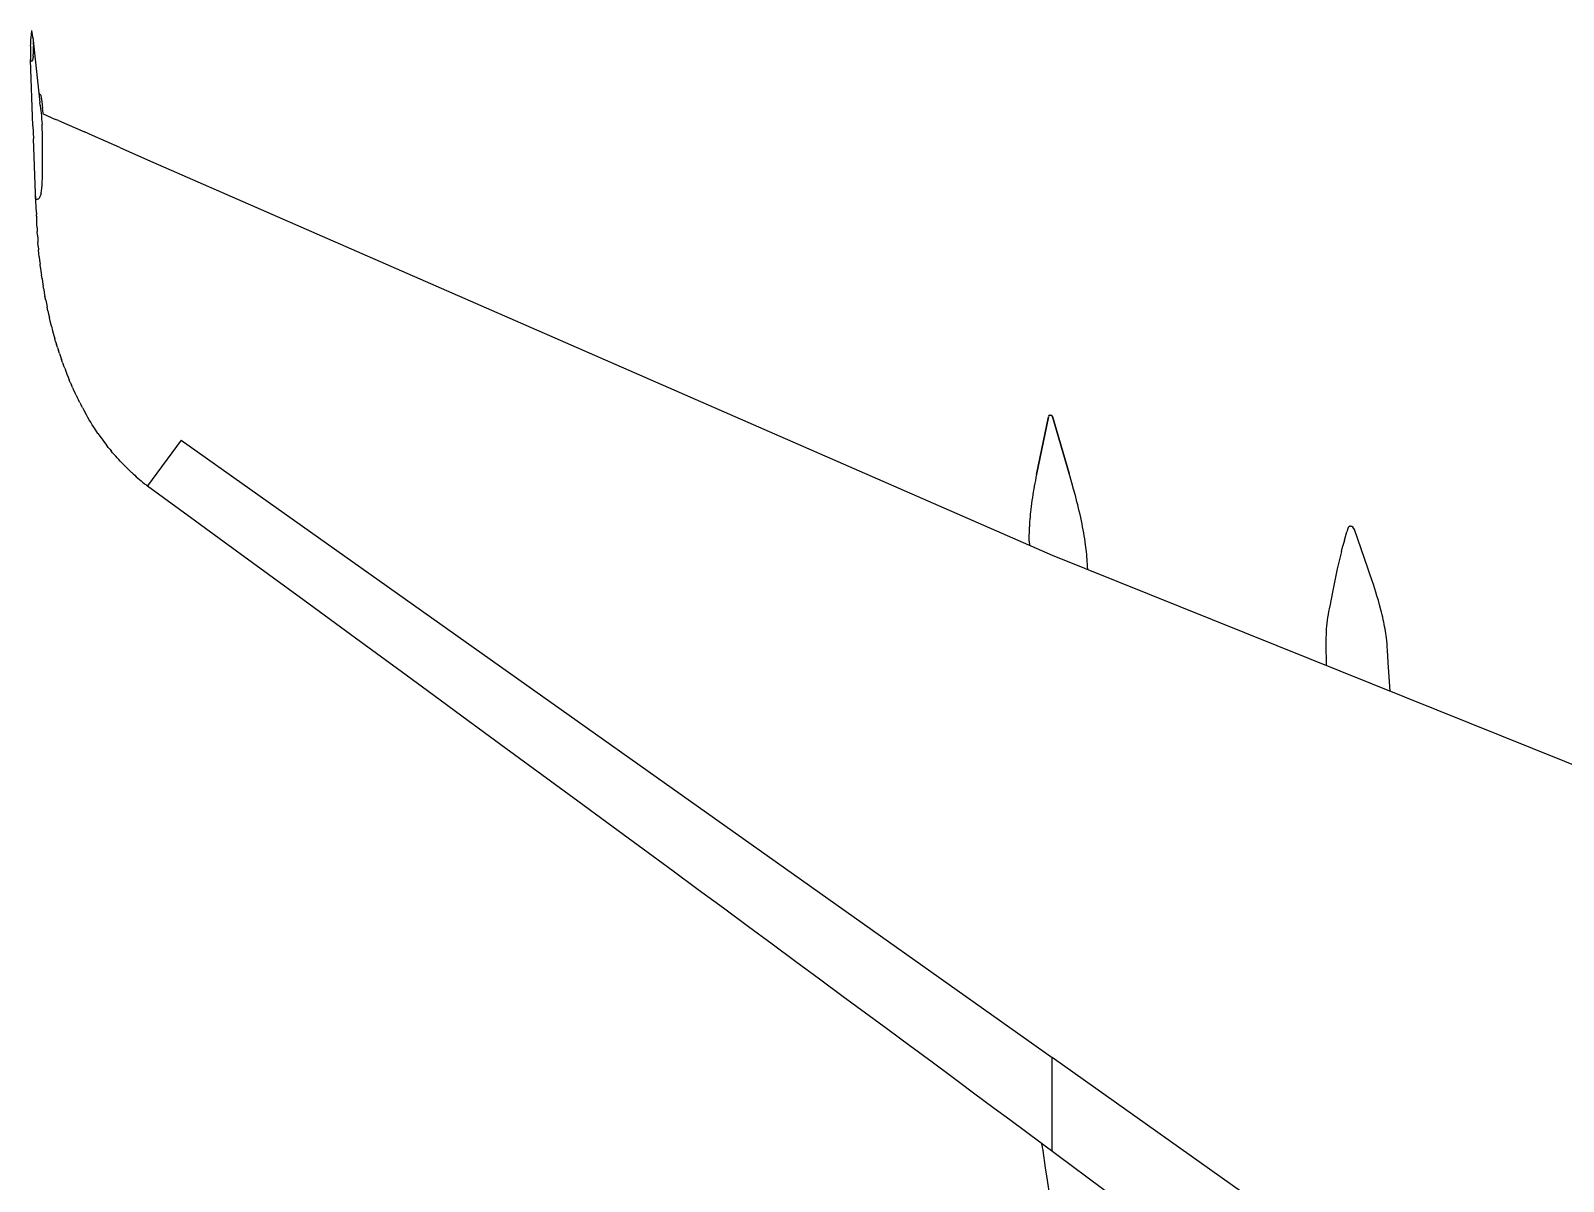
# Model space of a CAD drawing. Header units: metres. Extents: x -35769 to 135608, y -97159 to 12469.
# Drawn here: x 55858 to 76751, y -60844 to -45158 of the extents above; entities that cross this region are included whole.
import ezdxf

# ---------------------------------------------------------------- set-up
doc = ezdxf.new("R2010")
doc.units = ezdxf.units.M
doc.layers.get('0').update_dxf_attribs({"linetype": 'CONTINUOUS'})

msp = doc.modelspace()

# ---------------------------------------------------------------- linework, layer by layer
for p, q in [((55859, -45338), (55860, -45311)), ((55859, -45338), (55860, -45311)), ((55859, -45338), (55860, -45311)), ((55860, -45311), (55862, -45283)), ((55860, -45311), (55862, -45283)), ((55860, -45311), (55862, -45283)), ((55862, -45283), (55865, -45251)), ((55862, -45283), (55865, -45251)), ((55862, -45283), (55865, -45251)), ((55865, -45251), (55870, -45211)), ((55865, -45251), (55870, -45211)), ((55865, -45251), (55870, -45211)), ((55870, -45211), (55876, -45158)), ((55870, -45211), (55876, -45158)), ((55870, -45211), (55876, -45158)), ((55883, -45211), (55876, -45158)), ((55883, -45211), (55876, -45158)), ((55883, -45211), (55876, -45158)), ((55888, -45251), (55883, -45211)), ((55888, -45251), (55883, -45211)), ((55888, -45251), (55883, -45211)), ((55888, -45251), (55891, -45283)), ((55888, -45251), (55891, -45283)), ((55888, -45251), (55891, -45283)), ((55888, -45251), (55984, -46136)), ((55891, -45283), (55893, -45311)), ((55891, -45283), (55893, -45311)), ((55891, -45283), (55893, -45311)), ((55893, -45311), (55894, -45338)), ((55893, -45311), (55894, -45338)), ((55893, -45311), (55894, -45338)), ((55858, -45367), (55859, -45338)), ((55858, -45367), (55859, -45338)), ((55858, -45367), (55859, -45338)), ((55858, -45367), (55858, -45553)), ((55858, -45367), (55858, -45553)), ((55858, -45367), (55858, -45553)), ((55894, -45338), (55895, -45368)), ((55894, -45338), (55895, -45368)), ((55894, -45338), (55895, -45368)), ((55895, -45451), (55895, -45368)), ((55895, -45451), (55895, -45368)), ((55895, -45451), (55895, -45368)), ((55890, -46457), (55858, -45556)), ((55890, -46457), (55858, -45556)), ((55890, -46457), (55858, -45556)), ((55988, -46174), (55984, -46136)), ((55988, -46174), (55984, -46136)), ((55998, -46040), (56009, -46128)), ((55998, -46040), (56009, -46128)), ((55998, -46040), (56009, -46128)), ((56009, -46128), (56020, -46216)), ((56009, -46128), (56020, -46216)), ((56009, -46128), (56020, -46216)), ((55988, -46174), (55994, -46225)), ((55988, -46174), (55994, -46225)), ((55988, -46174), (55994, -46225)), ((55994, -46225), (56000, -46277)), ((55994, -46225), (56000, -46277)), ((55994, -46225), (56000, -46277)), ((56000, -46277), (56004, -46319)), ((56000, -46277), (56004, -46319)), ((56000, -46277), (56004, -46319)), ((56004, -46319), (56008, -46361)), ((56004, -46319), (56008, -46361)), ((56004, -46319), (56008, -46361)), ((56008, -46361), (56011, -46398)), ((56008, -46361), (56011, -46398)), ((56008, -46361), (56011, -46398)), ((56028, -46281), (56020, -46216)), ((56028, -46281), (56020, -46216)), ((56028, -46281), (56020, -46216)), ((56029, -46292), (56199, -46367)), ((56239, -46384), (56199, -46367)), ((55890, -46457), (55896, -46631)), ((55890, -46457), (55896, -46631)), ((55890, -46457), (55896, -46631)), ((56011, -46398), (56014, -46434)), ((56011, -46398), (56014, -46434)), ((56011, -46398), (56014, -46434)), ((56016, -46470), (56014, -46434)), ((56016, -46470), (56014, -46434)), ((56016, -46470), (56014, -46434)), ((56017, -46506), (56016, -46470)), ((56017, -46506), (56016, -46470)), ((56017, -46506), (56016, -46470)), ((56018, -46544), (56017, -46506)), ((56018, -46544), (56017, -46506)), ((56018, -46544), (56017, -46506)), ((56018, -46582), (56018, -46544)), ((56018, -46582), (56018, -46544)), ((56018, -46582), (56018, -46544)), ((56018, -46719), (56018, -46582)), ((56018, -46719), (56018, -46582)), ((56018, -46719), (56018, -46582)), ((56352, -46433), (56593, -46539)), ((56699, -46585), (56593, -46539)), ((57076, -46750), (56699, -46585)), ((55922, -47372), (55896, -46631)), ((56018, -46857), (56018, -46719)), ((56018, -46857), (56018, -46719)), ((56018, -46857), (56018, -46719)), ((57076, -46750), (57452, -46917)), ((56018, -46994), (56018, -46857)), ((56018, -46994), (56018, -46857)), ((56018, -46994), (56018, -46857)), ((56018, -47131), (56018, -46994)), ((56018, -47131), (56018, -46994)), ((56018, -47131), (56018, -46994)), ((57452, -46917), (69782, -52310)), ((56016, -47234), (56017, -47208)), ((56016, -47234), (56017, -47208)), ((56016, -47234), (56017, -47208)), ((56017, -47208), (56018, -47183)), ((56017, -47208), (56018, -47183)), ((56017, -47208), (56018, -47183)), ((56018, -47183), (56018, -47131)), ((56018, -47183), (56018, -47131)), ((56018, -47183), (56018, -47131)), ((55923, -47398), (55922, -47372)), ((55923, -47398), (55922, -47372)), ((55923, -47398), (55922, -47372)), ((55923, -47425), (55923, -47398)), ((55923, -47425), (55923, -47398)), ((55923, -47425), (55923, -47398)), ((56010, -47316), (56012, -47295)), ((56010, -47316), (56012, -47295)), ((56010, -47316), (56012, -47295)), ((56012, -47295), (56014, -47275)), ((56012, -47295), (56014, -47275)), ((56012, -47295), (56014, -47275)), ((56014, -47275), (56015, -47254)), ((56014, -47275), (56015, -47254)), ((56014, -47275), (56015, -47254)), ((56015, -47254), (56016, -47234)), ((56015, -47254), (56016, -47234)), ((56015, -47254), (56016, -47234)), ((55934, -47622), (55937, -47655)), ((55934, -47622), (55937, -47655)), ((55934, -47622), (55937, -47655)), ((55942, -47745), (55941, -47714)), ((55944, -47795), (55942, -47745)), ((55946, -47845), (55944, -47795)), ((55946, -47845), (55949, -47895)), ((55952, -47945), (55949, -47895)), ((55952, -47945), (55955, -47995)), ((55955, -47995), (55958, -48045)), ((55962, -48095), (55958, -48045)), ((55962, -48095), (55966, -48145)), ((55971, -48194), (55966, -48145)), ((55976, -48243), (55971, -48194)), ((55976, -48243), (55981, -48293)), ((55981, -48293), (55987, -48342)), ((55993, -48391), (55987, -48342)), ((55993, -48391), (55999, -48440)), ((55999, -48440), (56006, -48489)), ((56013, -48538), (56006, -48489)), ((56013, -48538), (56020, -48586)), ((56020, -48586), (56028, -48635)), ((56036, -48684), (56028, -48635)), ((56036, -48684), (56044, -48733)), ((56044, -48733), (56053, -48781)), ((56063, -48830), (56053, -48781)), ((56063, -48830), (56072, -48879)), ((56072, -48879), (56082, -48927)), ((56092, -48975), (56082, -48927)), ((56092, -48975), (56103, -49024)), ((56103, -49024), (56114, -49072)), ((56126, -49120), (56114, -49072)), ((56142, -49184), (56126, -49120)), ((56142, -49184), (56158, -49248)), ((56158, -49248), (56175, -49312)), ((56175, -49312), (56187, -49353)), ((56199, -49395), (56187, -49353)), ((56199, -49395), (56211, -49436)), ((56224, -49477), (56211, -49436)), ((56224, -49477), (56237, -49518)), ((56250, -49559), (56237, -49518)), ((56250, -49559), (56264, -49599)), ((56264, -49599), (56278, -49640)), ((56292, -49680), (56278, -49640)), ((56292, -49680), (56307, -49721)), ((56322, -49761), (56307, -49721)), ((56322, -49761), (56337, -49801)), ((56337, -49801), (56353, -49841)), ((56353, -49841), (56369, -49881)), ((56369, -49881), (56383, -49917)), ((56398, -49952), (56383, -49917)), ((56398, -49952), (56413, -49987)), ((56428, -50022), (56413, -49987)), ((56428, -50022), (56444, -50057)), ((56444, -50057), (56460, -50091)), ((56477, -50126), (56460, -50091)), ((56477, -50126), (56493, -50160)), ((56493, -50160), (56510, -50195)), ((56527, -50229), (56510, -50195)), ((56527, -50229), (56545, -50263)), ((56563, -50296), (56545, -50263)), ((56563, -50296), (56581, -50330)), ((56581, -50330), (56599, -50364)), ((56618, -50397), (56599, -50364)), ((56637, -50430), (56618, -50397)), ((56657, -50463), (56637, -50430)), ((56678, -50497), (56657, -50463)), ((56698, -50529), (56678, -50497)), ((56719, -50562), (56698, -50529)), ((69569, -51210), (69731, -50420)), ((69731, -50420), (69569, -51210)), ((69752, -50400), (69763, -50400)), ((69786, -50418), (70014, -51196)), ((70014, -51196), (69786, -50418)), ((56747, -50605), (56719, -50562)), ((56776, -50648), (56747, -50605)), ((56776, -50648), (56805, -50690)), ((56805, -50690), (56842, -50741)), ((56842, -50741), (56879, -50790)), ((57908, -50741), (57450, -51363)), ((57908, -50741), (69782, -59157)), ((56879, -50790), (56898, -50815)), ((56917, -50839), (56898, -50815)), ((56917, -50839), (56937, -50863)), ((56937, -50863), (56956, -50887)), ((56976, -50911), (56956, -50887)), ((56976, -50911), (56997, -50935)), ((57017, -50958), (56997, -50935)), ((57038, -50982), (57017, -50958)), ((57059, -51005), (57038, -50982)), ((57080, -51028), (57059, -51005)), ((57102, -51050), (57080, -51028)), ((57123, -51073), (57102, -51050)), ((57145, -51095), (57123, -51073)), ((57167, -51117), (57145, -51095)), ((57190, -51139), (57167, -51117)), ((57212, -51160), (57190, -51139)), ((57235, -51182), (57212, -51160)), ((69470, -52118), (69473, -51922)), ((73767, -52102), (73800, -51991)), ((73817, -51933), (73800, -51991)), ((73903, -51958), (73883, -51924)), ((74088, -52485), (73903, -51958)), ((69470, -52118), (69472, -52174)), ((73727, -52258), (73747, -52180)), ((73767, -52102), (73747, -52180)), ((69782, -52310), (80932, -56788)), ((73727, -52258), (73668, -52493)), ((73668, -52493), (73602, -52814)), ((73602, -52814), (73567, -53001)), ((73519, -53313), (73511, -53512)), ((73511, -53512), (73517, -53810)), ((74365, -53769), (74355, -53601)), ((74389, -54160), (74365, -53769)), ((80932, -67060), (69782, -59157)), ((69784, -60431), (69782, -59157)), ((69635, -60320), (70684, -61102)), ((69693, -60659), (69658, -60422)), ((69719, -60830), (69693, -60659)), ((69780, -61223), (69719, -60830))]:
    msp.add_line(p, q)
at = {"ltscale": 0.306936}
msp.add_line((55890, -45535), (55888, -45547), dxfattribs=at)
msp.add_line((55890, -45535), (55888, -45547), dxfattribs=at)
msp.add_line((55890, -45535), (55888, -45547), dxfattribs=at)
at = {"ltscale": 0.307158}
msp.add_line((55890, -45535), (55892, -45522), dxfattribs=at)
msp.add_line((55890, -45535), (55892, -45522), dxfattribs=at)
msp.add_line((55890, -45535), (55892, -45522), dxfattribs=at)
at = {"ltscale": 0.396607}
msp.add_line((55893, -45507), (55892, -45522), dxfattribs=at)
msp.add_line((55893, -45507), (55892, -45522), dxfattribs=at)
msp.add_line((55893, -45507), (55892, -45522), dxfattribs=at)
at = {"ltscale": 0.396666}
msp.add_line((55893, -45507), (55894, -45491), dxfattribs=at)
msp.add_line((55893, -45507), (55894, -45491), dxfattribs=at)
msp.add_line((55893, -45507), (55894, -45491), dxfattribs=at)
at = {"ltscale": 0.494973}
msp.add_line((55894, -45491), (55895, -45471), dxfattribs=at)
msp.add_line((55894, -45491), (55895, -45471), dxfattribs=at)
msp.add_line((55894, -45491), (55895, -45471), dxfattribs=at)
at = {"ltscale": 0.495138}
msp.add_line((55895, -45471), (55895, -45451), dxfattribs=at)
msp.add_line((55895, -45471), (55895, -45451), dxfattribs=at)
msp.add_line((55895, -45471), (55895, -45451), dxfattribs=at)
at = {"ltscale": 0.071617}
msp.add_line((55858, -45556), (55858, -45553), dxfattribs=at)
msp.add_line((55858, -45556), (55858, -45553), dxfattribs=at)
msp.add_line((55858, -45556), (55858, -45553), dxfattribs=at)
at = {"ltscale": 0.071567}
msp.add_line((55859, -45559), (55858, -45556), dxfattribs=at)
msp.add_line((55859, -45559), (55858, -45556), dxfattribs=at)
msp.add_line((55859, -45559), (55858, -45556), dxfattribs=at)
at = {"ltscale": 0.062952}
msp.add_line((55859, -45561), (55859, -45559), dxfattribs=at)
msp.add_line((55859, -45561), (55859, -45559), dxfattribs=at)
msp.add_line((55859, -45561), (55859, -45559), dxfattribs=at)
at = {"ltscale": 0.062859}
msp.add_line((55859, -45563), (55859, -45561), dxfattribs=at)
msp.add_line((55859, -45563), (55859, -45561), dxfattribs=at)
msp.add_line((55859, -45563), (55859, -45561), dxfattribs=at)
at = {"ltscale": 0.042909}
msp.add_line((55859, -45563), (55860, -45565), dxfattribs=at)
msp.add_line((55859, -45563), (55860, -45565), dxfattribs=at)
msp.add_line((55859, -45563), (55860, -45565), dxfattribs=at)
at = {"ltscale": 0.042912}
msp.add_line((55860, -45565), (55860, -45567), dxfattribs=at)
msp.add_line((55860, -45565), (55860, -45567), dxfattribs=at)
msp.add_line((55860, -45565), (55860, -45567), dxfattribs=at)
at = {"ltscale": 0.04151}
msp.add_line((55861, -45568), (55860, -45567), dxfattribs=at)
msp.add_line((55861, -45568), (55860, -45567), dxfattribs=at)
msp.add_line((55861, -45568), (55860, -45567), dxfattribs=at)
at = {"ltscale": 0.041668}
msp.add_line((55862, -45570), (55861, -45568), dxfattribs=at)
msp.add_line((55862, -45570), (55861, -45568), dxfattribs=at)
msp.add_line((55862, -45570), (55861, -45568), dxfattribs=at)
at = {"ltscale": 0.08278}
msp.add_line((55862, -45570), (55863, -45573), dxfattribs=at)
msp.add_line((55862, -45570), (55863, -45573), dxfattribs=at)
msp.add_line((55862, -45570), (55863, -45573), dxfattribs=at)
at = {"ltscale": 0.041739}
msp.add_line((55863, -45573), (55864, -45574), dxfattribs=at)
msp.add_line((55863, -45573), (55864, -45574), dxfattribs=at)
msp.add_line((55863, -45573), (55864, -45574), dxfattribs=at)
at = {"ltscale": 0.041288}
msp.add_line((55866, -45575), (55864, -45574), dxfattribs=at)
msp.add_line((55866, -45575), (55864, -45574), dxfattribs=at)
msp.add_line((55866, -45575), (55864, -45574), dxfattribs=at)
at = {"ltscale": 0.028955}
msp.add_line((55867, -45576), (55866, -45575), dxfattribs=at)
msp.add_line((55867, -45576), (55866, -45575), dxfattribs=at)
msp.add_line((55867, -45576), (55866, -45575), dxfattribs=at)
at = {"ltscale": 0.029704}
msp.add_line((55868, -45576), (55867, -45576), dxfattribs=at)
msp.add_line((55868, -45576), (55867, -45576), dxfattribs=at)
msp.add_line((55868, -45576), (55867, -45576), dxfattribs=at)
at = {"ltscale": 0.03068}
msp.add_line((55869, -45576), (55868, -45576), dxfattribs=at)
msp.add_line((55869, -45576), (55868, -45576), dxfattribs=at)
msp.add_line((55869, -45576), (55868, -45576), dxfattribs=at)
at = {"ltscale": 0.031317}
msp.add_line((55870, -45576), (55869, -45576), dxfattribs=at)
msp.add_line((55870, -45576), (55869, -45576), dxfattribs=at)
msp.add_line((55870, -45576), (55869, -45576), dxfattribs=at)
at = {"ltscale": 0.06297}
msp.add_line((55873, -45575), (55870, -45576), dxfattribs=at)
msp.add_line((55873, -45575), (55870, -45576), dxfattribs=at)
msp.add_line((55873, -45575), (55870, -45576), dxfattribs=at)
at = {"ltscale": 0.030659}
msp.add_line((55874, -45575), (55873, -45575), dxfattribs=at)
msp.add_line((55874, -45575), (55873, -45575), dxfattribs=at)
msp.add_line((55874, -45575), (55873, -45575), dxfattribs=at)
at = {"ltscale": 0.029562}
msp.add_line((55875, -45574), (55874, -45575), dxfattribs=at)
msp.add_line((55875, -45574), (55874, -45575), dxfattribs=at)
msp.add_line((55875, -45574), (55874, -45575), dxfattribs=at)
at = {"ltscale": 0.07893}
msp.add_line((55875, -45574), (55877, -45572), dxfattribs=at)
msp.add_line((55875, -45574), (55877, -45572), dxfattribs=at)
msp.add_line((55875, -45574), (55877, -45572), dxfattribs=at)
at = {"ltscale": 0.079596}
msp.add_line((55877, -45572), (55879, -45569), dxfattribs=at)
msp.add_line((55877, -45572), (55879, -45569), dxfattribs=at)
msp.add_line((55877, -45572), (55879, -45569), dxfattribs=at)
at = {"ltscale": 0.080125}
msp.add_line((55879, -45569), (55881, -45567), dxfattribs=at)
msp.add_line((55879, -45569), (55881, -45567), dxfattribs=at)
msp.add_line((55879, -45569), (55881, -45567), dxfattribs=at)
at = {"ltscale": 0.079705}
msp.add_line((55881, -45567), (55882, -45564), dxfattribs=at)
msp.add_line((55881, -45567), (55882, -45564), dxfattribs=at)
msp.add_line((55881, -45567), (55882, -45564), dxfattribs=at)
at = {"ltscale": 0.112945}
msp.add_line((55884, -45560), (55882, -45564), dxfattribs=at)
msp.add_line((55884, -45560), (55882, -45564), dxfattribs=at)
msp.add_line((55884, -45560), (55882, -45564), dxfattribs=at)
at = {"ltscale": 0.113222}
msp.add_line((55885, -45555), (55884, -45560), dxfattribs=at)
msp.add_line((55885, -45555), (55884, -45560), dxfattribs=at)
msp.add_line((55885, -45555), (55884, -45560), dxfattribs=at)
at = {"ltscale": 0.226487}
msp.add_line((55888, -45547), (55885, -45555), dxfattribs=at)
msp.add_line((55888, -45547), (55885, -45555), dxfattribs=at)
msp.add_line((55888, -45547), (55885, -45555), dxfattribs=at)
at = {"ltscale": 0.054846}
msp.add_line((55970, -46014), (55972, -46015), dxfattribs=at)
msp.add_line((55970, -46014), (55972, -46015), dxfattribs=at)
msp.add_line((55970, -46014), (55972, -46015), dxfattribs=at)
msp.add_line((55970, -46014), (55972, -46015), dxfattribs=at)
at = {"ltscale": 0.000625305}
msp.add_line((55970, -46014), (55970, -46014), dxfattribs=at)
msp.add_line((55970, -46014), (55970, -46014), dxfattribs=at)
msp.add_line((55970, -46014), (55970, -46014), dxfattribs=at)
msp.add_line((55970, -46014), (55970, -46014), dxfattribs=at)
at = {"ltscale": 0.001769}
msp.add_line((55970, -46014), (55970, -46014), dxfattribs=at)
msp.add_line((55970, -46014), (55970, -46014), dxfattribs=at)
msp.add_line((55970, -46014), (55970, -46014), dxfattribs=at)
msp.add_line((55970, -46014), (55970, -46014), dxfattribs=at)
at = {"ltscale": 0.16675}
msp.add_line((55972, -46015), (55977, -46020), dxfattribs=at)
msp.add_line((55972, -46015), (55977, -46020), dxfattribs=at)
msp.add_line((55972, -46015), (55977, -46020), dxfattribs=at)
msp.add_line((55972, -46015), (55977, -46020), dxfattribs=at)
at = {"ltscale": 0.191548}
msp.add_line((55977, -46020), (55982, -46025), dxfattribs=at)
msp.add_line((55977, -46020), (55982, -46025), dxfattribs=at)
msp.add_line((55977, -46020), (55982, -46025), dxfattribs=at)
msp.add_line((55977, -46020), (55982, -46025), dxfattribs=at)
at = {"ltscale": 0.191481}
msp.add_line((55982, -46025), (55988, -46030), dxfattribs=at)
msp.add_line((55982, -46025), (55988, -46030), dxfattribs=at)
msp.add_line((55982, -46025), (55988, -46030), dxfattribs=at)
msp.add_line((55982, -46025), (55988, -46030), dxfattribs=at)
at = {"ltscale": 0.095669}
msp.add_line((55988, -46030), (55991, -46033), dxfattribs=at)
msp.add_line((55988, -46030), (55991, -46033), dxfattribs=at)
msp.add_line((55988, -46030), (55991, -46033), dxfattribs=at)
msp.add_line((55988, -46030), (55991, -46033), dxfattribs=at)
at = {"ltscale": 0.046479}
msp.add_line((55991, -46033), (55992, -46034), dxfattribs=at)
msp.add_line((55991, -46033), (55992, -46034), dxfattribs=at)
msp.add_line((55991, -46033), (55992, -46034), dxfattribs=at)
msp.add_line((55991, -46033), (55992, -46034), dxfattribs=at)
at = {"ltscale": 0.049332}
msp.add_line((55992, -46034), (55994, -46036), dxfattribs=at)
msp.add_line((55992, -46034), (55994, -46036), dxfattribs=at)
msp.add_line((55992, -46034), (55994, -46036), dxfattribs=at)
msp.add_line((55992, -46034), (55994, -46036), dxfattribs=at)
at = {"ltscale": 0.078456}
msp.add_line((55994, -46036), (55996, -46038), dxfattribs=at)
msp.add_line((55994, -46036), (55996, -46038), dxfattribs=at)
msp.add_line((55994, -46036), (55996, -46038), dxfattribs=at)
msp.add_line((55994, -46036), (55996, -46038), dxfattribs=at)
at = {"ltscale": 0.044336}
msp.add_line((55996, -46038), (55997, -46039), dxfattribs=at)
msp.add_line((55996, -46038), (55997, -46039), dxfattribs=at)
msp.add_line((55996, -46038), (55997, -46039), dxfattribs=at)
msp.add_line((55996, -46038), (55997, -46039), dxfattribs=at)
at = {"ltscale": 0.015983}
msp.add_line((55997, -46039), (55998, -46040), dxfattribs=at)
msp.add_line((55997, -46039), (55998, -46040), dxfattribs=at)
msp.add_line((55997, -46039), (55998, -46040), dxfattribs=at)
msp.add_line((55997, -46039), (55998, -46040), dxfattribs=at)
at = {"ltscale": 0.012018}
msp.add_line((55998, -46040), (55998, -46040), dxfattribs=at)
msp.add_line((55998, -46040), (55998, -46040), dxfattribs=at)
msp.add_line((55998, -46040), (55998, -46040), dxfattribs=at)
at = {"ltscale": 0.285051}
msp.add_line((56029, -46292), (56028, -46281), dxfattribs=at)
msp.add_line((56029, -46292), (56028, -46281), dxfattribs=at)
msp.add_line((56029, -46292), (56028, -46281), dxfattribs=at)
at = {"ltscale": 0.309746}
msp.add_line((56239, -46384), (56352, -46433), dxfattribs=at)
at = {"ltscale": 9.76563e-05}
msp.add_line((56593, -46539), (56593, -46539), dxfattribs=at)
msp.add_line((56593, -46539), (56593, -46539), dxfattribs=at)
at = {"ltscale": 0.18161}
msp.add_line((55924, -47432), (55923, -47425), dxfattribs=at)
msp.add_line((55924, -47432), (55923, -47425), dxfattribs=at)
msp.add_line((55924, -47432), (55923, -47425), dxfattribs=at)
at = {"ltscale": 0.20676}
msp.add_line((55985, -47423), (55981, -47430), dxfattribs=at)
msp.add_line((55985, -47423), (55981, -47430), dxfattribs=at)
msp.add_line((55985, -47423), (55981, -47430), dxfattribs=at)
at = {"ltscale": 0.29217}
msp.add_line((55990, -47412), (55985, -47423), dxfattribs=at)
msp.add_line((55990, -47412), (55985, -47423), dxfattribs=at)
msp.add_line((55990, -47412), (55985, -47423), dxfattribs=at)
at = {"ltscale": 0.292887}
msp.add_line((55994, -47401), (55990, -47412), dxfattribs=at)
msp.add_line((55994, -47401), (55990, -47412), dxfattribs=at)
msp.add_line((55994, -47401), (55990, -47412), dxfattribs=at)
at = {"ltscale": 0.293238}
msp.add_line((55997, -47390), (55994, -47401), dxfattribs=at)
msp.add_line((55997, -47390), (55994, -47401), dxfattribs=at)
msp.add_line((55997, -47390), (55994, -47401), dxfattribs=at)
at = {"ltscale": 0.293009}
msp.add_line((56000, -47378), (55997, -47390), dxfattribs=at)
msp.add_line((56000, -47378), (55997, -47390), dxfattribs=at)
msp.add_line((56000, -47378), (55997, -47390), dxfattribs=at)
at = {"ltscale": 0.396803}
msp.add_line((56000, -47378), (56003, -47363), dxfattribs=at)
msp.add_line((56000, -47378), (56003, -47363), dxfattribs=at)
msp.add_line((56000, -47378), (56003, -47363), dxfattribs=at)
at = {"ltscale": 0.397098}
msp.add_line((56003, -47363), (56006, -47347), dxfattribs=at)
msp.add_line((56003, -47363), (56006, -47347), dxfattribs=at)
msp.add_line((56003, -47363), (56006, -47347), dxfattribs=at)
at = {"ltscale": 0.397227}
msp.add_line((56006, -47347), (56008, -47332), dxfattribs=at)
msp.add_line((56006, -47347), (56008, -47332), dxfattribs=at)
msp.add_line((56006, -47347), (56008, -47332), dxfattribs=at)
at = {"ltscale": 0.39719}
msp.add_line((56008, -47332), (56010, -47316), dxfattribs=at)
msp.add_line((56008, -47332), (56010, -47316), dxfattribs=at)
msp.add_line((56008, -47332), (56010, -47316), dxfattribs=at)
at = {"ltscale": 0.181527}
msp.add_line((55924, -47439), (55924, -47432), dxfattribs=at)
msp.add_line((55924, -47439), (55924, -47432), dxfattribs=at)
msp.add_line((55924, -47439), (55924, -47432), dxfattribs=at)
at = {"ltscale": 0.112499}
msp.add_line((55925, -47444), (55924, -47439), dxfattribs=at)
msp.add_line((55925, -47444), (55924, -47439), dxfattribs=at)
msp.add_line((55925, -47444), (55924, -47439), dxfattribs=at)
at = {"ltscale": 0.267551}
msp.add_line((55924, -47447), (55924, -47455), dxfattribs=at)
at = {"ltscale": 0.112339}
msp.add_line((55926, -47448), (55925, -47444), dxfattribs=at)
msp.add_line((55926, -47448), (55925, -47444), dxfattribs=at)
msp.add_line((55926, -47448), (55925, -47444), dxfattribs=at)
at = {"ltscale": 0.079341}
msp.add_line((55927, -47451), (55926, -47448), dxfattribs=at)
msp.add_line((55927, -47451), (55926, -47448), dxfattribs=at)
msp.add_line((55927, -47451), (55926, -47448), dxfattribs=at)
at = {"ltscale": 0.078884}
msp.add_line((55929, -47454), (55927, -47451), dxfattribs=at)
msp.add_line((55929, -47454), (55927, -47451), dxfattribs=at)
msp.add_line((55929, -47454), (55927, -47451), dxfattribs=at)
at = {"ltscale": 0.072581}
msp.add_line((55931, -47456), (55929, -47454), dxfattribs=at)
msp.add_line((55931, -47456), (55929, -47454), dxfattribs=at)
msp.add_line((55931, -47456), (55929, -47454), dxfattribs=at)
at = {"ltscale": 0.212714}
msp.add_line((55929, -47556), (55930, -47564), dxfattribs=at)
msp.add_line((55929, -47556), (55930, -47564), dxfattribs=at)
msp.add_line((55929, -47556), (55930, -47564), dxfattribs=at)
at = {"ltscale": 0.072531}
msp.add_line((55934, -47457), (55931, -47456), dxfattribs=at)
msp.add_line((55934, -47457), (55931, -47456), dxfattribs=at)
msp.add_line((55934, -47457), (55931, -47456), dxfattribs=at)
at = {"ltscale": 0.323634}
msp.add_line((55933, -47609), (55934, -47622), dxfattribs=at)
msp.add_line((55933, -47609), (55934, -47622), dxfattribs=at)
msp.add_line((55933, -47609), (55934, -47622), dxfattribs=at)
at = {"ltscale": 0.054506}
msp.add_line((55936, -47458), (55934, -47457), dxfattribs=at)
msp.add_line((55936, -47458), (55934, -47457), dxfattribs=at)
msp.add_line((55936, -47458), (55934, -47457), dxfattribs=at)
at = {"ltscale": 0.054718}
msp.add_line((55938, -47458), (55936, -47458), dxfattribs=at)
msp.add_line((55938, -47458), (55936, -47458), dxfattribs=at)
msp.add_line((55938, -47458), (55936, -47458), dxfattribs=at)
at = {"ltscale": 0.109777}
msp.add_line((55942, -47458), (55938, -47458), dxfattribs=at)
msp.add_line((55942, -47458), (55938, -47458), dxfattribs=at)
msp.add_line((55942, -47458), (55938, -47458), dxfattribs=at)
at = {"ltscale": 0.080076}
msp.add_line((55945, -47458), (55942, -47458), dxfattribs=at)
msp.add_line((55945, -47458), (55942, -47458), dxfattribs=at)
msp.add_line((55945, -47458), (55942, -47458), dxfattribs=at)
at = {"ltscale": 0.080931}
msp.add_line((55949, -47458), (55945, -47458), dxfattribs=at)
msp.add_line((55949, -47458), (55945, -47458), dxfattribs=at)
msp.add_line((55949, -47458), (55945, -47458), dxfattribs=at)
at = {"ltscale": 0.163303}
msp.add_line((55955, -47456), (55949, -47458), dxfattribs=at)
msp.add_line((55955, -47456), (55949, -47458), dxfattribs=at)
msp.add_line((55955, -47456), (55949, -47458), dxfattribs=at)
at = {"ltscale": 0.163891}
msp.add_line((55961, -47453), (55955, -47456), dxfattribs=at)
msp.add_line((55961, -47453), (55955, -47456), dxfattribs=at)
msp.add_line((55961, -47453), (55955, -47456), dxfattribs=at)
at = {"ltscale": 0.161518}
msp.add_line((55966, -47449), (55961, -47453), dxfattribs=at)
msp.add_line((55966, -47449), (55961, -47453), dxfattribs=at)
msp.add_line((55966, -47449), (55961, -47453), dxfattribs=at)
at = {"ltscale": 0.102392}
msp.add_line((55969, -47447), (55966, -47449), dxfattribs=at)
msp.add_line((55969, -47447), (55966, -47449), dxfattribs=at)
msp.add_line((55969, -47447), (55966, -47449), dxfattribs=at)
at = {"ltscale": 0.10258}
msp.add_line((55972, -47444), (55969, -47447), dxfattribs=at)
msp.add_line((55972, -47444), (55969, -47447), dxfattribs=at)
msp.add_line((55972, -47444), (55969, -47447), dxfattribs=at)
at = {"ltscale": 0.206571}
msp.add_line((55977, -47437), (55972, -47444), dxfattribs=at)
msp.add_line((55977, -47437), (55972, -47444), dxfattribs=at)
msp.add_line((55977, -47437), (55972, -47444), dxfattribs=at)
at = {"ltscale": 0.207861}
msp.add_line((55981, -47430), (55977, -47437), dxfattribs=at)
msp.add_line((55981, -47430), (55977, -47437), dxfattribs=at)
msp.add_line((55981, -47430), (55977, -47437), dxfattribs=at)
at = {"ltscale": 0.260273}
msp.add_line((55937, -47655), (55938, -47665), dxfattribs=at)
msp.add_line((55937, -47655), (55938, -47665), dxfattribs=at)
msp.add_line((55937, -47655), (55938, -47665), dxfattribs=at)
at = {"ltscale": 0.253696}
msp.add_line((55939, -47675), (55938, -47665), dxfattribs=at)
msp.add_line((55939, -47675), (55938, -47665), dxfattribs=at)
msp.add_line((55939, -47675), (55938, -47665), dxfattribs=at)
at = {"ltscale": 0.348539}
msp.add_line((55940, -47689), (55939, -47675), dxfattribs=at)
msp.add_line((55940, -47689), (55939, -47675), dxfattribs=at)
msp.add_line((55940, -47689), (55939, -47675), dxfattribs=at)
at = {"ltscale": 0.176}
msp.add_line((55940, -47689), (55941, -47696), dxfattribs=at)
msp.add_line((55940, -47689), (55941, -47696), dxfattribs=at)
msp.add_line((55940, -47689), (55941, -47696), dxfattribs=at)
at = {"ltscale": 0.415252}
msp.add_line((55941, -47714), (55941, -47695), dxfattribs=at)
at = {"ltscale": 0.013287}
msp.add_line((55941, -47695), (55941, -47695), dxfattribs=at)
at = {"ltscale": 0.00252}
msp.add_line((57451, -51363), (57451, -51363), dxfattribs=at)
at = {"ltscale": 0.001544}
msp.add_line((57451, -51363), (57451, -51363), dxfattribs=at)
at = {"ltscale": 0.01543}
msp.add_line((57452, -51360), (57453, -51360), dxfattribs=at)
at = {"ltscale": 0.008243}
msp.add_line((57454, -51358), (57454, -51358), dxfattribs=at)
at = {"ltscale": 0.010626}
msp.add_line((57457, -51355), (57457, -51354), dxfattribs=at)
for points in [[(57451, -51363), (58107, -51842), (58495, -52125), (58881, -52407), (59587, -52923), (60285, -53434), (60975, -53939), (61356, -54218), (61737, -54497), (62337, -54937), (62828, -55298), (63319, -55659), (63797, -56010), (64275, -56361), (64617, -56613), (64959, -56864), (65301, -57116), (65643, -57368), (65966, -57606), (66289, -57845), (66613, -58083), (66936, -58322), (67238, -58545), (67541, -58769), (67843, -58993), (68146, -59216), (68397, -59402), (68523, -59495), (68711, -59635), (68852, -59740), (68993, -59844), (69207, -60003), (69635, -60320)], [(69569, -51210), (69561, -51249), (69554, -51288), (69546, -51327), (69539, -51367), (69532, -51406), (69525, -51446), (69519, -51485), (69513, -51524), (69507, -51564), (69501, -51603), (69496, -51643), (69492, -51683), (69488, -51717), (69485, -51751), (69482, -51785), (69479, -51819), (69476, -51853), (69474, -51888), (69473, -51922)], [(70267, -52505), (70266, -52462), (70264, -52429), (70262, -52396), (70260, -52363), (70257, -52330), (70254, -52297), (70251, -52264), (70247, -52231), (70243, -52199), (70239, -52166), (70233, -52125), (70227, -52085), (70220, -52043), (70213, -52002), (70206, -51961), (70198, -51921), (70190, -51880), (70182, -51840), (70173, -51796), (70163, -51753), (70153, -51710), (70143, -51667), (70132, -51624), (70121, -51581), (70099, -51495), (70075, -51410), (70051, -51324), (70033, -51260), (70014, -51196)], [(73848, -51913), (73845, -51913), (73842, -51914), (73839, -51914), (73836, -51916), (73833, -51917), (73830, -51919), (73828, -51921), (73825, -51923), (73823, -51925), (73821, -51927), (73819, -51930), (73817, -51933)], [(73848, -51913), (73851, -51912), (73854, -51912), (73858, -51912), (73861, -51913), (73864, -51913), (73867, -51914), (73870, -51915), (73873, -51917), (73875, -51918), (73878, -51920), (73881, -51922), (73883, -51924)], [(74355, -53601), (74351, -53558), (74348, -53515), (74344, -53475), (74339, -53435), (74335, -53405), (74330, -53374), (74326, -53343), (74320, -53312), (74315, -53281), (74309, -53250), (74303, -53220), (74296, -53189), (74289, -53155), (74281, -53120), (74272, -53085), (74264, -53051), (74247, -52987), (74229, -52924), (74210, -52861), (74196, -52814), (74181, -52767), (74162, -52706), (74142, -52646), (74115, -52565), (74088, -52485)], [(69635, -60320), (69635, -60321), (69641, -60348), (69647, -60376), (69653, -60404), (69658, -60422)]]:
    msp.add_lwpolyline(points)
for centre, radius, start, end in [((58184, -47367), 2261, 181.1375, 182.0222), ((59646, -47331), 3724, 181.9006, 183.4556), ((59646, -47331), 3724, 181.9006, 183.4556), ((59506, -47338), 3584, 183.6224, 184.3437), ((59506, -47338), 3584, 183.6224, 184.3437), ((59506, -47338), 3584, 183.6224, 184.3437), ((69752, -50421), 20.9, 89.3792, 176.6009), ((69760, -50428), 27.5, 20.571, 85.2159), ((59036, -49266), 2629, 226.7657, 231.691), ((58425, -50034), 1648, 231.8192, 233.7471), ((75488, -53453), 1974, 166.7541, 175.9435)]:
    msp.add_arc(centre, radius, start, end)

doc.saveas('drawing.dxf')
